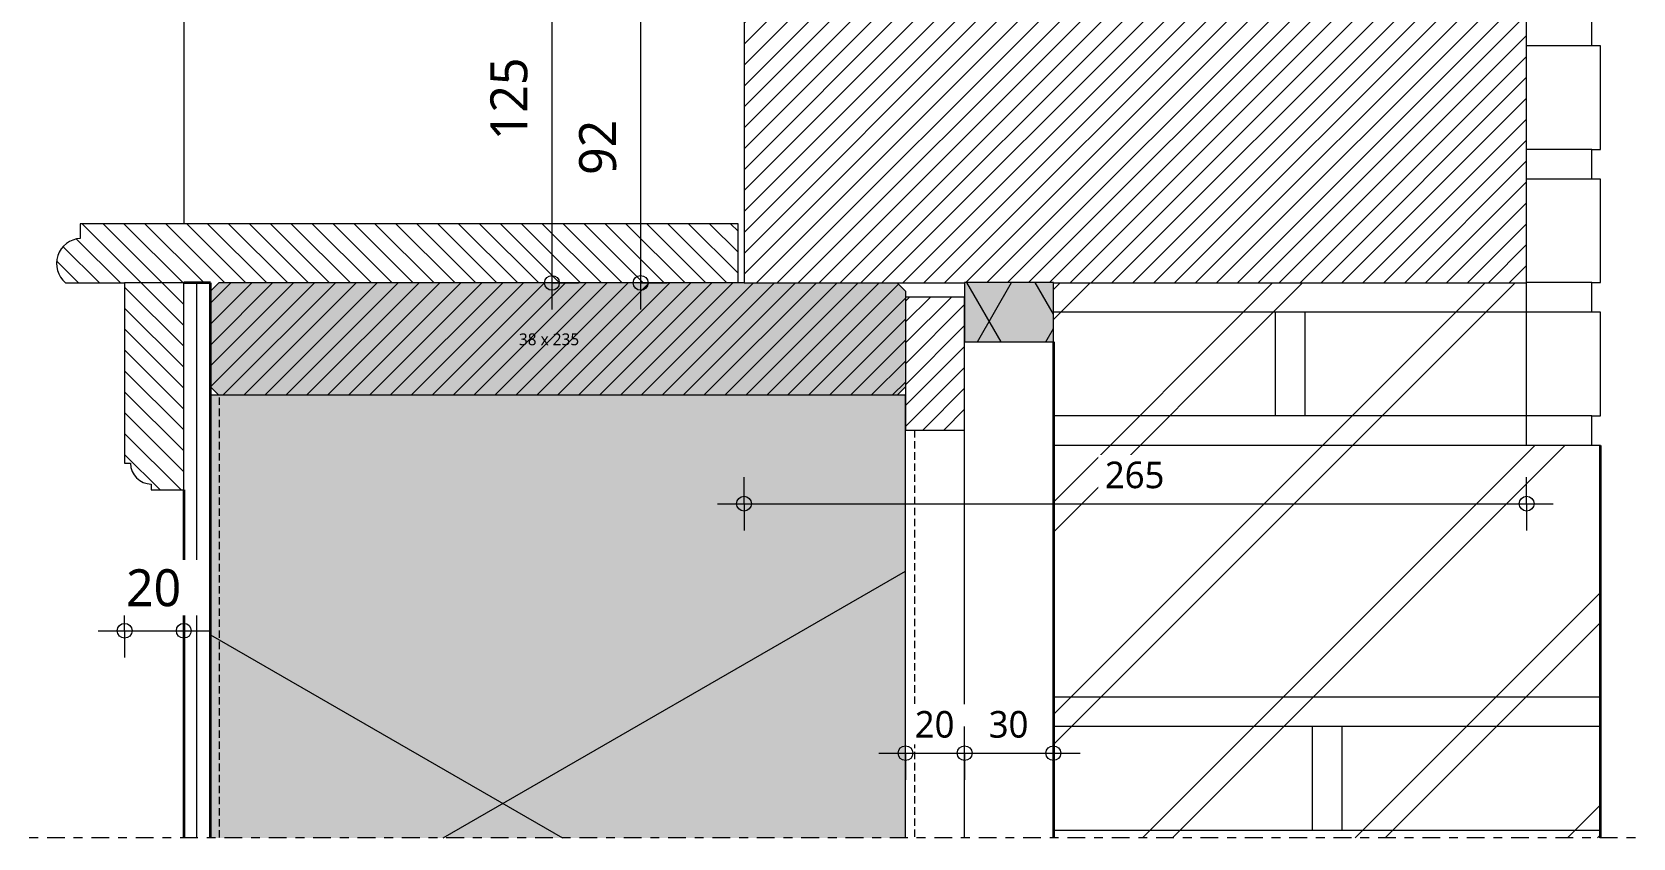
# Model space of a CAD drawing. Header units: millimetres. Extents: x 2125 to 5374, y 989 to 5495.
# Drawn here: x 4307 to 4848, y 2886 to 3159 of the extents above; entities that cross this region are included whole.
import ezdxf

# ---------------------------------------------------------------- set-up
doc = ezdxf.new("R2010")
doc.units = ezdxf.units.MM
doc.linetypes.add('MV_center', pattern=[15, 6, -3, 3, -3])
doc.linetypes.add('MV_hidden', pattern=[3.75, 2.5, -1.25])
for name, color, linetype, lineweight in [('A-ANNO-DIMS', 211, 'Continuous', 13), ('A-ANNO-DIMS-5', 211, 'Continuous', 13), ('A-ANNO-NOTE', 131, 'Continuous', 18), ('A-DETL', 90, 'Continuous', 13), ('A-DETL-GENF', 92, 'Continuous', 18), ('A-DETL-MEDM', 33, 'Continuous', 18)]:
    doc.layers.add(name, color=color, linetype=linetype, lineweight=lineweight)
doc.styles.add('Segoe UI', font='segoeui.ttf', dxfattribs={"height": 4})
doc.styles.add('Segoe UI_2', font='segoeui.ttf', dxfattribs={"height": 12.5})
doc.styles.add('Segoe UI_4', font='segoeui.ttf', dxfattribs={"height": 9})
doc.dimstyles.new('1_8_mm', dxfattribs={"dimscale": 304.8, "dimtxt": 9.426276, "dimasz": 0.016404, "dimexe": 0.029528, "dimexo": 0.0625, "dimgap": 0.008202, "dimtad": 1, "dimdec": 0, "dimzin": 0, "dimdsep": 46, "dimtxsty": 'Segoe UI_4', "dimblk1": 'DOTBLANK', "dimblk2": 'DOTBLANK', "dimsah": 1, "dimcen": 0.09, "dimdle": 0.029528, "dimazin": 0, "dimtfac": 1, "dimtdec": 4, "dimtix": 1, "dimtmove": 0, "dimatfit": 3, "dimfxl": 0.029528, "dimfxlon": 1, "dimtvp": 1, "dimtfill": 1, "dimtolj": 1, "dimtzin": 0, "dimarcsym": 2})
doc.dimstyles.new('2_5_mm', dxfattribs={"dimscale": 304.8, "dimtxt": 13.092049, "dimasz": 0.016404, "dimexe": 0.029528, "dimexo": 0.0625, "dimgap": 0.014764, "dimtad": 1, "dimdec": 0, "dimzin": 0, "dimdsep": 46, "dimtxsty": 'Segoe UI_2', "dimblk1": 'DOTBLANK', "dimblk2": 'DOTBLANK', "dimsah": 1, "dimcen": 0.09, "dimdle": 0.029528, "dimazin": 0, "dimtfac": 1, "dimtdec": 4, "dimtix": 1, "dimtmove": 0, "dimatfit": 3, "dimfxl": 0.029528, "dimfxlon": 1, "dimtvp": 1, "dimtfill": 1, "dimtolj": 1, "dimtzin": 0, "dimarcsym": 2})
pattern_1 = [(135, (0, 0), (-3.535534, -3.535534), [])]
pattern_2 = [(45, (0, 0), (-3.535534, 3.535534), [])]

# ---------------------------------------------------------------- blocks, each defined once
blk = doc.blocks.new('00 hout_rechthoekig_sls - SLS 38x235-4309786-Details Restauratie 1-5')
at = {"layer": 'A-DETL-GENF'}
blk.add_hatch(color=256, dxfattribs=at).paths.add_polyline_path([(2.83, 38), (0, 35.17), (0, 2.83), (2.83, 0), (232.17, 0), (235, 2.83), (235, 35.17), (232.17, 38), (182.19, 38)])
at = {"layer": 'A-DETL-MEDM', "lineweight": 13}
h = blk.add_hatch(dxfattribs=at)
h.set_pattern_fill('FP_3', color=256, style=0, pattern_type=2)
h.set_pattern_definition([(225, (4602.1, 3073.828), (3.535534, -3.535534), [])])
h.paths.add_polyline_path([(2.83, 38), (0, 35.17), (0, 2.83), (2.83, 0), (232.17, 0), (235, 2.83), (235, 35.17), (232.17, 38), (182.19, 38)])
at = {"layer": 'A-DETL-MEDM'}
for p, q in [((0, 35.17), (2.83, 38)), ((0, 35.17), (2.83, 38)), ((232.17, 38), (235, 35.17)), ((232.17, 38), (235, 35.17)), ((235, 35.17), (235, 2.83)), ((0, 2.83), (0, 4.78)), ((2.83, 0), (0, 2.83)), ((2.83, 0), (0, 2.83)), ((54.59, 0), (232.17, 0)), ((235, 2.83), (232.17, 0)), ((232.17, 0), (235, 2.83))]:
    blk.add_line(p, q, dxfattribs=at)
blk = doc.blocks.new('42 isolatie - Type 1-V3-Details Restauratie 1-5')
at = {"layer": 'A-DETL-GENF'}
blk.add_hatch(color=256, dxfattribs=at).paths.add_polyline_path([(0.28, 0.8), (30.28, 0.8), (30.28, 20.8), (0.28, 20.8), (0.28, 15.94)])
at = {"layer": 'A-DETL-GENF', "lineweight": 13}
h = blk.add_hatch(dxfattribs=at)
h.set_pattern_fill('FP_14', color=256, style=0, pattern_type=2)
h.set_pattern_definition([(60, (-2355.522, 120.812), (-17.3205, 10), []), (120, (-2355.522, 120.812), (-17.3205, -10), [])])
h.paths.add_polyline_path([(0.28, 0.8), (30.28, 0.8), (30.28, 20.8), (0.28, 20.8), (0.28, 15.94)])
at = {"layer": 'A-DETL-GENF'}
for p, q in [((30.28, 20.8), (0.28, 20.8)), ((0.28, 20.8), (0.28, 15.94)), ((30.28, 20.8), (0.28, 20.8)), ((0.28, 20.8), (0.28, 15.94)), ((30.28, 0.8), (30.28, 20.8)), ((30.28, 0.8), (30.28, 20.8)), ((0.28, 15.94), (0.28, 0.8)), ((0.28, 0.8), (30.28, 0.8)), ((0.28, 0.8), (30.28, 0.8))]:
    blk.add_line(p, q, dxfattribs=at)
blk = doc.blocks.new('42 isolatie - Type 1-3773065-Details Restauratie 1-5')
at = {"layer": 'A-DETL-GENF'}
blk.add_hatch(color=256, dxfattribs=at).paths.add_polyline_path([(45.51, -0.8), (45.51, -235.8), (195.15, -235.8), (195.15, -0.8), (103.66, -0.8)])
at = {"layer": 'A-DETL-GENF', "lineweight": 13}
h = blk.add_hatch(dxfattribs=at)
h.set_pattern_fill('FP_16', color=256, style=0, pattern_type=2)
h.set_pattern_definition([(300, (-1986.72, -235.79), (-203.516, -117.5), []), (240, (-1986.72, -235.79), (-203.516, 117.5), [])])
h.paths.add_polyline_path([(45.51, -0.8), (45.51, -235.8), (195.15, -235.8), (195.15, -0.8), (103.66, -0.8)])
at = {"layer": 'A-DETL-GENF'}
for p, q in [((195.15, -0.8), (45.51, -0.8)), ((195.15, -0.8), (45.51, -0.8)), ((195.15, -235.8), (195.15, -0.8)), ((195.15, -235.8), (195.15, -0.8)), ((45.51, -235.8), (183.37, -235.8)), ((45.51, -235.8), (183.37, -235.8)), ((183.37, -235.8), (195.15, -235.8))]:
    blk.add_line(p, q, dxfattribs=at)
blk = doc.blocks.new('NLRS_00_DI_maskeer - Type 1-4234679-Details Restauratie 1-5')
at = {"layer": 'A-DETL-GENF', "linetype": 'MV_center'}
blk.add_line((-100, 0), (599, 0), dxfattribs=at)
blk = doc.blocks.new('DIMBLOCK147-Details Restauratie 1-5')
at = {"layer": 'A-ANNO-DIMS-5'}
for p, q in [((4512.55, 3165.83), (4503.55, 3165.83)), ((4512.55, 3165.83), (4512.55, 3064.83)), ((4512.55, 3165.83), (4521.55, 3165.83)), ((4512.55, 3073.83), (4503.55, 3073.83)), ((4512.55, 3073.83), (4521.55, 3073.83))]:
    blk.add_line(p, q, dxfattribs=at)
for centre in [(4512.55, 3165.83), (4512.55, 3073.83)]:
    blk.add_circle(centre, 2.5, dxfattribs=at)
at = {"layer": 'A-ANNO-DIMS-5', "color": 0, "insert": (4491.74, 3110.31), "char_height": 12.5, "width": 22.8516, "attachment_point": 1, "rotation": 90, "line_spacing_factor": 1.142579, "style": 'Segoe UI_2', "bg_fill": 3, "box_fill_scale": 1.25, "bg_fill_color": 9, "bg_fill_true_color": 13158600, "bg_fill_transparency": 0}
blk.add_mtext('92', dxfattribs=at)
blk = doc.blocks.new('_DotBlank')
at = {"color": 0, "linetype": 'ByBlock', "lineweight": -2}
blk.add_line((-0.5, 0), (-1, 0), dxfattribs=at)
blk.add_circle((0, 0), 0.5, dxfattribs=at)
blk = doc.blocks.new('DIMBLOCK177-Details Restauratie 1-5')
at = {"layer": 'A-ANNO-DIMS-5'}
for p, q in [((4547.51, 2999.17), (4547.51, 3008.17)), ((4812.1, 2999.17), (4812.1, 3008.17)), ((4538.51, 2999.17), (4821.1, 2999.17)), ((4547.51, 2999.17), (4547.51, 2990.17)), ((4812.1, 2999.17), (4812.1, 2990.17))]:
    blk.add_line(p, q, dxfattribs=at)
for centre in [(4547.51, 2999.17), (4812.1, 2999.17)]:
    blk.add_circle(centre, 2.5, dxfattribs=at)
at = {"layer": 'A-ANNO-DIMS-5', "color": 0, "insert": (4669.52, 3013.41), "char_height": 9, "width": 24.6797, "attachment_point": 1, "line_spacing_factor": 1.142579, "style": 'Segoe UI_4', "bg_fill": 3, "box_fill_scale": 1.25, "bg_fill_color": 9, "bg_fill_true_color": 13158600, "bg_fill_transparency": 0}
blk.add_mtext('265', dxfattribs=at)
blk = doc.blocks.new('DIMBLOCK178-Details Restauratie 1-5')
at = {"layer": 'A-ANNO-DIMS-5'}
for p, q in [((4482.55, 3207.83), (4482.55, 3064.83)), ((4482.55, 3198.83), (4473.55, 3198.83)), ((4482.55, 3198.83), (4491.55, 3198.83)), ((4482.55, 3073.83), (4473.55, 3073.83)), ((4482.55, 3073.83), (4491.55, 3073.83))]:
    blk.add_line(p, q, dxfattribs=at)
for centre in [(4482.55, 3198.83), (4482.55, 3073.83)]:
    blk.add_circle(centre, 2.5, dxfattribs=at)
at = {"layer": 'A-ANNO-DIMS-5', "color": 0, "insert": (4461.74, 3122.05), "char_height": 12.5, "width": 34.2774, "attachment_point": 1, "rotation": 90, "line_spacing_factor": 1.142579, "style": 'Segoe UI_2', "bg_fill": 3, "box_fill_scale": 1.25, "bg_fill_color": 9, "bg_fill_true_color": 13158600, "bg_fill_transparency": 0}
blk.add_mtext('125', dxfattribs=at)
blk = doc.blocks.new('DIMBLOCK190-Details Restauratie 1-5')
at = {"layer": 'A-ANNO-DIMS-5'}
for p, q in [((4338.1, 2956.22), (4338.1, 2965.22)), ((4358.1, 2956.22), (4358.1, 2965.22)), ((4329.1, 2956.22), (4367.1, 2956.22)), ((4338.1, 2956.22), (4338.1, 2947.22)), ((4358.1, 2956.22), (4358.1, 2947.22))]:
    blk.add_line(p, q, dxfattribs=at)
for centre in [(4338.1, 2956.22), (4358.1, 2956.22)]:
    blk.add_circle(centre, 2.5, dxfattribs=at)
at = {"layer": 'A-ANNO-DIMS-5', "color": 0, "insert": (4338.58, 2977.02), "char_height": 12.5, "width": 22.8516, "attachment_point": 1, "line_spacing_factor": 1.142579, "style": 'Segoe UI_2', "bg_fill": 3, "box_fill_scale": 1.25, "bg_fill_color": 9, "bg_fill_true_color": 13158600, "bg_fill_transparency": 0}
blk.add_mtext('20', dxfattribs=at)
blk = doc.blocks.new('DIMBLOCK191-Details Restauratie 1-5')
at = {"layer": 'A-ANNO-DIMS-5'}
for p, q in [((4602.1, 2914.85), (4602.1, 2923.85)), ((4622.1, 2914.85), (4622.1, 2923.85)), ((4593.1, 2914.85), (4622.1, 2914.85)), ((4602.1, 2914.85), (4602.1, 2905.85)), ((4622.1, 2914.85), (4622.1, 2905.85))]:
    blk.add_line(p, q, dxfattribs=at)
for centre in [(4602.1, 2914.85), (4622.1, 2914.85)]:
    blk.add_circle(centre, 2.5, dxfattribs=at)
at = {"layer": 'A-ANNO-DIMS-5', "color": 0, "insert": (4605.24, 2929.1), "char_height": 9, "width": 16.4531, "attachment_point": 1, "line_spacing_factor": 1.142579, "style": 'Segoe UI_4', "bg_fill": 3, "box_fill_scale": 1.25, "bg_fill_color": 9, "bg_fill_true_color": 13158600, "bg_fill_transparency": 0}
blk.add_mtext('20', dxfattribs=at)
blk = doc.blocks.new('DIMBLOCK192-Details Restauratie 1-5')
at = {"layer": 'A-ANNO-DIMS-5'}
for p, q in [((4622.1, 2914.85), (4622.1, 2923.85)), ((4652.1, 2914.85), (4652.1, 2923.85)), ((4622.1, 2914.85), (4661.1, 2914.85)), ((4622.1, 2914.85), (4622.1, 2905.85)), ((4652.1, 2914.85), (4652.1, 2905.85))]:
    blk.add_line(p, q, dxfattribs=at)
for centre in [(4622.1, 2914.85), (4652.1, 2914.85)]:
    blk.add_circle(centre, 2.5, dxfattribs=at)
at = {"layer": 'A-ANNO-DIMS-5', "color": 0, "insert": (4630.24, 2929.1), "char_height": 9, "width": 16.4531, "attachment_point": 1, "line_spacing_factor": 1.142579, "style": 'Segoe UI_4', "bg_fill": 3, "box_fill_scale": 1.25, "bg_fill_color": 9, "bg_fill_true_color": 13158600, "bg_fill_transparency": 0}
blk.add_mtext('30', dxfattribs=at)

msp = doc.modelspace()

# ---------------------------------------------------------------- hatches: boundary and pattern name
at = {"layer": 'A-DETL-GENF', "lineweight": 13}
h = msp.add_hatch(dxfattribs=at)
h.set_pattern_fill('FP_10', color=250, style=0, pattern_type=2)
h.set_pattern_definition(pattern_2)
h.paths.add_polyline_path([(4812.1, 3073.828), (4812.1, 3168.828), (4762.1, 3175.955), (4762.1, 3185.955), (4651.506, 3188.918), (4651.045, 3189.129), (4650.652, 3189.448), (4650.352, 3189.856), (4650.164, 3190.326), (4650.1, 3190.828), (4650.1, 3198.828), (4640.1, 3198.828), (4640.1, 3188.828), (4630.1, 3188.828), (4630.1, 3165.828), (4547.509, 3165.828), (4547.509, 3073.828), (4622.1, 3073.828), (4622.1, 3073.908), (4652.1, 3073.908), (4652.1, 3073.828)])
h = msp.add_hatch(dxfattribs=at)
h.set_pattern_fill('FP_2', color=250, style=0, pattern_type=2)
h.set_pattern_definition(pattern_1)
h.paths.add_polyline_path([(4545.509, 3073.828), (4545.509, 3093.828), (4323.1, 3093.828), (4323.1, 3088.828), (4321.108, 3088.472), (4319.257, 3087.656), (4317.651, 3086.426), (4316.38, 3084.852), (4315.516, 3083.022), (4315.109, 3081.041), (4315.181, 3079.019), (4315.729, 3077.071), (4316.72, 3075.308), (4318.1, 3073.828), (4419.909, 3073.828)])
h = msp.add_hatch(dxfattribs=at)
h.set_pattern_fill('FP_2', color=250, style=0, pattern_type=2)
h.set_pattern_definition(pattern_1)
h.paths.add_polyline_path([(4358.1, 3003.828), (4358.1, 3073.828), (4338.1, 3073.828), (4338.1, 3012.828), (4340.1, 3012.828), (4340.338, 3011.016), (4341.038, 3009.328), (4342.15, 3007.878), (4343.6, 3006.766), (4345.288, 3006.067), (4347.1, 3005.828), (4347.1, 3003.828)])
h = msp.add_hatch(dxfattribs=at)
h.set_pattern_fill('FP_5', color=250, style=0, pattern_type=2)
h.set_pattern_definition([(90, (0, 0), (-9.525, 6e-16), []), (90, (4.763, 0), (-9.525, 6e-16), [4.762, -2.381])])
h.paths.add_polyline_path([(4358.1, 2886.183), (4367.1, 2886.183), (4367.1, 3073.828), (4358.1, 3073.828), (4358.1, 2944.335)])
h = msp.add_hatch(dxfattribs=at)
h.set_pattern_fill('FP_10', color=250, style=0, pattern_type=2)
h.set_pattern_definition(pattern_2)
h.paths.add_polyline_path([(4622.1, 3024.047), (4622.1, 3069.047), (4602.1, 3069.047), (4602.1, 3024.047)])
h = msp.add_hatch(dxfattribs=at)
h.set_pattern_fill('FP_1', color=57, style=0, pattern_type=2)
h.set_pattern_definition([(45, (0, 0), (-35.92102, 35.92102), []), (45, (10.16, 0), (-35.92102, 35.92102), [])])
h.paths.add_polyline_path([(4652.1, 2886.183), (4837.1, 2886.183), (4837.1, 3018.828), (4812.1, 3018.828), (4812.1, 3073.828), (4652.1, 3073.828), (4652.1, 3053.908)])

# ---------------------------------------------------------------- linework, layer by layer
at = {"layer": 'A-DETL'}
for p, q in [((4358.1, 4623.908), (4358.1, 3093.828)), ((4834.1, 3153.908), (4834.1, 3163.908)), ((4834.1, 3153.908), (4812.1, 3153.908)), ((4837.1, 3153.908), (4834.1, 3153.908)), ((4837.1, 3118.908), (4837.1, 3153.908)), ((4834.1, 3118.908), (4812.1, 3118.908)), ((4834.1, 3108.908), (4834.1, 3118.908)), ((4834.1, 3118.908), (4837.1, 3118.908)), ((4834.1, 3108.908), (4812.1, 3108.908)), ((4837.1, 3108.908), (4834.1, 3108.908)), ((4837.1, 3073.908), (4837.1, 3108.908)), ((4834.1, 3073.908), (4812.1, 3073.908)), ((4834.1, 3063.908), (4834.1, 3073.908)), ((4834.1, 3073.908), (4837.1, 3073.908)), ((4812.1, 3063.908), (4652.1, 3063.908)), ((4727.1, 3063.908), (4727.1, 3028.908)), ((4737.1, 3063.908), (4737.1, 3028.908)), ((4834.1, 3063.908), (4812.1, 3063.908)), ((4837.1, 3063.908), (4834.1, 3063.908)), ((4837.1, 3028.908), (4837.1, 3063.908)), ((4812.1, 3028.908), (4652.1, 3028.908)), ((4834.1, 3028.908), (4812.1, 3028.908)), ((4834.1, 3018.908), (4834.1, 3028.908)), ((4834.1, 3028.908), (4837.1, 3028.908)), ((4812.1, 3018.828), (4652.1, 3018.828)), ((4837.1, 2933.828), (4652.1, 2933.828)), ((4837.1, 2923.828), (4652.1, 2923.828)), ((4739.6, 2923.828), (4739.6, 2888.828)), ((4749.6, 2923.828), (4749.6, 2888.828)), ((4652.1, 2888.828), (4837.1, 2888.828))]:
    msp.add_line(p, q, dxfattribs=at)
at = {"layer": 'A-DETL', "lineweight": 18}
for p, q in [((4812.1, 3073.828), (4812.1, 3168.828)), ((4547.509, 3165.828), (4547.509, 3073.828)), ((4545.509, 3093.828), (4323.1, 3093.828)), ((4323.1, 3093.828), (4323.1, 3088.828)), ((4545.509, 3073.828), (4545.509, 3093.828)), ((4318.1, 3073.828), (4338.1, 3073.828)), ((4358.1, 3073.828), (4338.1, 3073.828)), ((4338.1, 3073.828), (4338.1, 3012.828)), ((4358.1, 3073.828), (4367.1, 3073.828)), ((4358.1, 3003.828), (4358.1, 3073.828)), ((4547.509, 3073.828), (4622.1, 3073.828)), ((4602.1, 3069.047), (4602.1, 3024.047)), ((4622.1, 3069.047), (4602.1, 3069.047)), ((4622.1, 3024.047), (4622.1, 3069.047)), ((4652.1, 3073.828), (4812.1, 3073.828)), ((4812.1, 3018.828), (4812.1, 3073.828)), ((4602.1, 3024.047), (4622.1, 3024.047)), ((4622.1, 2886.183), (4622.1, 3024.047)), ((4837.1, 3018.828), (4812.1, 3018.828)), ((4338.1, 3012.828), (4340.1, 3012.828)), ((4347.1, 3005.828), (4347.1, 3003.828)), ((4347.1, 3003.828), (4358.1, 3003.828))]:
    msp.add_line(p, q, dxfattribs=at)
at = {"layer": 'A-DETL', "lineweight": 35}
for p, q in [((4367.1, 3073.828), (4358.1, 3073.828)), ((4367.1, 2886.183), (4367.1, 3073.828)), ((4652.1, 3053.908), (4652.1, 2886.183)), ((4837.1, 2886.183), (4837.1, 3018.828)), ((4358.1, 3003.828), (4358.1, 2886.183))]:
    msp.add_line(p, q, dxfattribs=at)
at = {"layer": 'A-DETL', "linetype": 'MV_hidden', "lineweight": 18}
for p, q in [((4370.1, 3035.055), (4370.1, 2886.183)), ((4605.1, 3024.047), (4605.1, 2886.183))]:
    msp.add_line(p, q, dxfattribs=at)
at = {"layer": 'A-DETL', "lineweight": 18}
for centre, radius, start, end in [((4323.591, 3080.331), 8.511, 93.30832, 229.82178), ((4347.1, 3012.828), 7, 180, 270)]:
    msp.add_arc(centre, radius, start, end, dxfattribs=at)

# ---------------------------------------------------------------- block references
at = {"layer": 'A-DETL-GENF'}
msp.add_blockref('42 isolatie - Type 1-V3-Details Restauratie 1-5', (4621.821, 3053.108), dxfattribs=at)
at = {"layer": 'A-DETL-GENF', "rotation": 90.00000000000078}
msp.add_blockref('42 isolatie - Type 1-3773065-Details Restauratie 1-5', (4366.3, 2840.677), dxfattribs=at)
at = {"layer": 'A-DETL-GENF', "linetype": 'MV_center', "rotation": 180}
msp.add_blockref('NLRS_00_DI_maskeer - Type 1-4234679-Details Restauratie 1-5', (4847.859, 2886.183), dxfattribs=at)
at = {"layer": 'A-DETL-MEDM', "rotation": 180}
msp.add_blockref('00 hout_rechthoekig_sls - SLS 38x235-4309786-Details Restauratie 1-5', (4602.1, 3073.828), dxfattribs=at)

# ---------------------------------------------------------------- texts
at = {"layer": 'A-ANNO-NOTE', "lineweight": 13, "insert": (4471.409, 3056.738), "char_height": 4, "width": 27.65822, "attachment_point": 1, "style": 'Segoe UI'}
msp.add_mtext('38 x 235', dxfattribs=at)

# ---------------------------------------------------------------- next in the draw order: dimensions: what is measured, and where the dimension line sits
at = {"layer": 'A-ANNO-DIMS'}
dim = msp.add_linear_dim(base=(4512.547, 3073.828), p1=(4521.547, 3165.828), p2=(4521.547, 3073.828), angle=90, dimstyle='2_5_mm', override={"dimpost": '<>', "dimfxl": 92}, dxfattribs=at)
dim.commit()
dim.dimension.update_dxf_attribs({"geometry": 'DIMBLOCK147-Details Restauratie 1-5', "text_midpoint": (4501.583, 3119.828)})
for base, p1, p2, dimstyle, override, picture, middle in [((4812.1, 2999.172), (4547.509, 3008.172), (4812.1, 3008.172), '1_8_mm', {"dimpost": '<>', "dimfxl": 264.590747}, 'DIMBLOCK177-Details Restauratie 1-5', (4679.804, 3006.325)), ((4358.1, 2956.216), (4338.1, 2965.216), (4358.1, 2965.216), '2_5_mm', {"dimpost": '<>', "dimfxl": 20}, 'DIMBLOCK190-Details Restauratie 1-5', (4348.1, 2967.179)), ((4622.1, 2914.853), (4602.1, 2923.853), (4622.1, 2923.853), '1_8_mm', {"dimpost": '<>', "dimfxl": 20}, 'DIMBLOCK191-Details Restauratie 1-5', (4612.1, 2922.007))]:
    dim = msp.add_linear_dim(base=base, p1=p1, p2=p2, dimstyle=dimstyle, override=override, dxfattribs=at)
    dim.commit()
    dim.dimension.update_dxf_attribs({"geometry": picture, "text_midpoint": middle})

# ---------------------------------------------------------------- next in the draw order: dimensions: what is measured, and where the dimension line sits
dim = msp.add_linear_dim(base=(4482.547, 3073.828), p1=(4491.547, 3198.828), p2=(4491.547, 3073.828), angle=90, dimstyle='2_5_mm', override={"dimpost": '<>', "dimfxl": 125}, dxfattribs=at)
dim.commit()
dim.dimension.update_dxf_attribs({"geometry": 'DIMBLOCK178-Details Restauratie 1-5', "text_midpoint": (4471.548, 3136.328)})
dim = msp.add_linear_dim(base=(4652.1, 2914.853), p1=(4622.1, 2923.853), p2=(4652.1, 2923.853), dimstyle='1_8_mm', override={"dimpost": '<>', "dimfxl": 30}, dxfattribs=at)
dim.commit()
dim.dimension.update_dxf_attribs({"geometry": 'DIMBLOCK192-Details Restauratie 1-5', "text_midpoint": (4637.1, 2922.007)})

doc.saveas('drawing.dxf')
